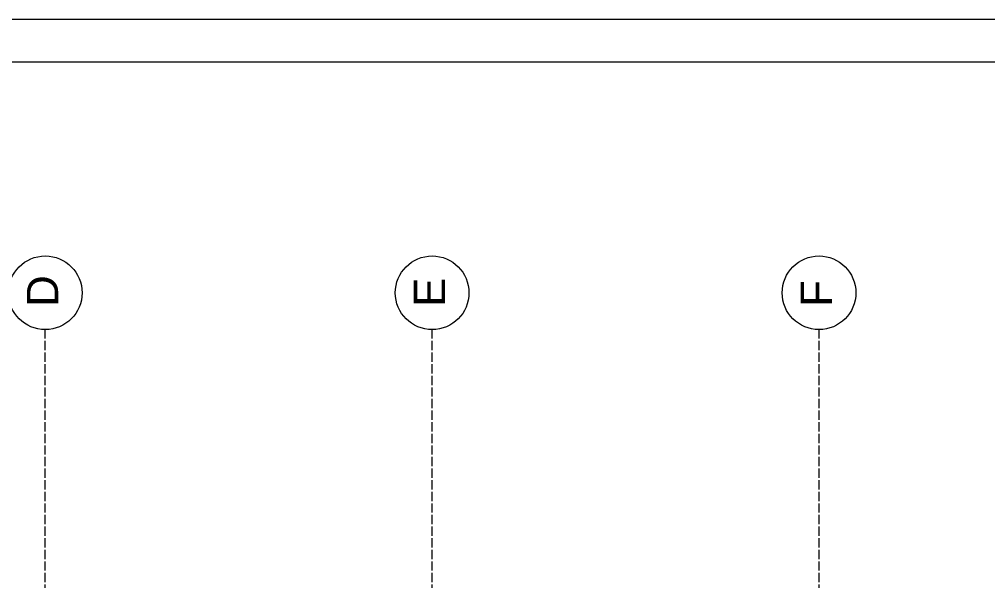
# Model space of a CAD drawing. Header units: metres. Extents: x -2 to 3328848, y -2 to 2725060.
# Drawn here: x 1662940 to 1663052.6, y 1362180.1 to 1362245.4 of the extents above; entities that cross this region are included whole.
import ezdxf
from ezdxf.enums import TextEntityAlignment as Align

# ---------------------------------------------------------------- set-up
doc = ezdxf.new("R2010")
doc.units = ezdxf.units.M
doc.linetypes.add('ACAD_ISO02W100', pattern=[15, 12, -3])
doc.linetypes.add('DOT', pattern=[0.25, 0, -0.25])
doc.layers.get('0').update_dxf_attribs({"color": 253, "lineweight": 0})
doc.layers.add('CAJETIN', color=7, linetype='Continuous', lineweight=0, true_color=0x000000)
doc.layers.add('L.COLUMNA', color=253, linetype='Continuous', lineweight=0)
doc.layers.add('letra', color=253, linetype='DOT', lineweight=0)
doc.styles.get("Standard").update_dxf_attribs({"font": 'arial.ttf'})

# ---------------------------------------------------------------- blocks, each defined once
blk = doc.blocks.new('*U96')
for points in [[(-594, 0), (0, 0), (0, 420), (-594, 420)], [(-589, 5), (-5, 5), (-5, 415), (-589, 415)]]:
    blk.add_lwpolyline(points, close=True)
at = {"lineweight": 30, "flags": 104}
blk.add_attdef('NOMBRE_PROYECTO', text='', height=5, dxfattribs=at).set_placement((-165, 63.27), align=Align.TOP_LEFT)
for tag, p in [('PROMOTOR', (-133.74, 41.5)), ('SITUACION', (-133.74, 34.5)), ('AUTOR', (-133.74, 27.5)), ('1/X', (-133.74, 20.5)), ('XX/XX/XXXX', (-80.02, 20.5)), ('V.X', (-25.12, 20.5)), ('NOMBRE_PLANO', (-133.74, 13.5)), ('X', (-25.12, 13.48))]:
    blk.add_attdef(tag, text='', height=3.5).set_placement(p, align=Align.MIDDLE_LEFT)

msp = doc.modelspace()

# ---------------------------------------------------------------- linework, layer by layer
at = {"ltscale": 0.2}
for centre in [(1662943.022, 1362213.593), (1662988.022, 1362213.593), (1663033.022, 1362213.593)]:
    msp.add_circle(centre, 4.285, dxfattribs=at)
at = {"layer": 'L.COLUMNA', "linetype": 'ACAD_ISO02W100', "ltscale": 0.09}
for p, q in [((1662943.022, 1362150.203), (1662943.022, 1362209.308)), ((1662988.022, 1362150.203), (1662988.022, 1362209.308)), ((1663033.022, 1362150.203), (1663033.022, 1362209.308))]:
    msp.add_line(p, q, dxfattribs=at)

# ---------------------------------------------------------------- block references
at = {"layer": 'CAJETIN', "color": 18, "true_color": 0x000000}
msp.add_blockref('*U96', (1663323.448, 1361825.422), dxfattribs=at)

# ---------------------------------------------------------------- texts
at = {"layer": 'letra', "linetype": 'ACAD_ISO02W100', "ltscale": 0.009}
for s, p in [('D', (1662944.53, 1362211.962)), ('E', (1662989.53, 1362211.962)), ('F', (1663034.53, 1362211.962))]:
    msp.add_text(s, height=3.64, rotation=90, dxfattribs=at).set_placement(p)

doc.saveas('drawing.dxf')
